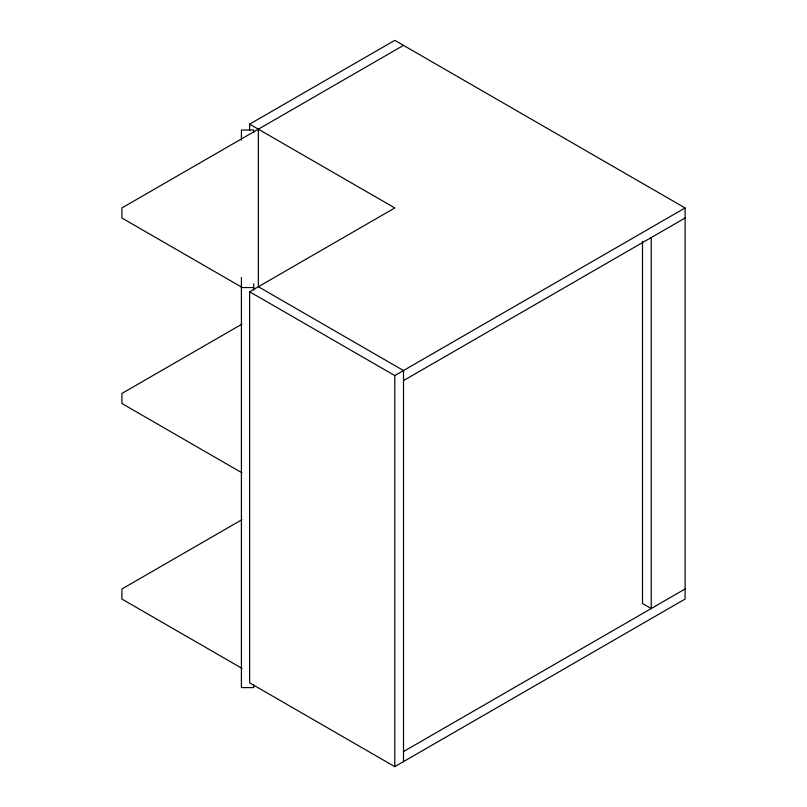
<?xml version="1.0" encoding="UTF-8"?>
<svg xmlns="http://www.w3.org/2000/svg" width="807" height="807" viewBox="0 0 807 807"><rect width="100%" height="100%" fill="white"/><g stroke="black" fill="none" stroke-linecap="round" stroke-linejoin="round"><path stroke-width="1.21" d="M249.635 124.157L394.794 40.35L685.093 207.954L685.093 599.046L394.794 766.65L249.635 682.843L249.635 291.761L394.794 207.954L249.635 124.157L249.635 130.441M403.5 45.374L121.907 207.954L121.907 218.011L241.969 287.332M241.929 324.152L121.907 393.443L121.907 403.5L241.929 472.791M249.635 291.761L394.794 375.568L685.093 207.954M403.5 380.591L685.093 218.011M241.969 519.668L121.907 588.989L121.907 599.046L241.969 668.357M403.5 751.569L685.093 588.989M241.414 287.564L253.731 287.564M651.229 237.571L651.229 608.539L642.513 603.515L642.513 241.343M403.5 761.626L403.5 370.534L258.351 286.727L258.351 129.181M394.794 375.568L394.794 766.65M253.731 132.54L253.731 130.018L241.414 130.018L241.414 140.105M253.731 283.782L253.731 290.086M253.731 685.072L253.731 687.594L241.414 687.594L241.414 277.487"/></g></svg>
